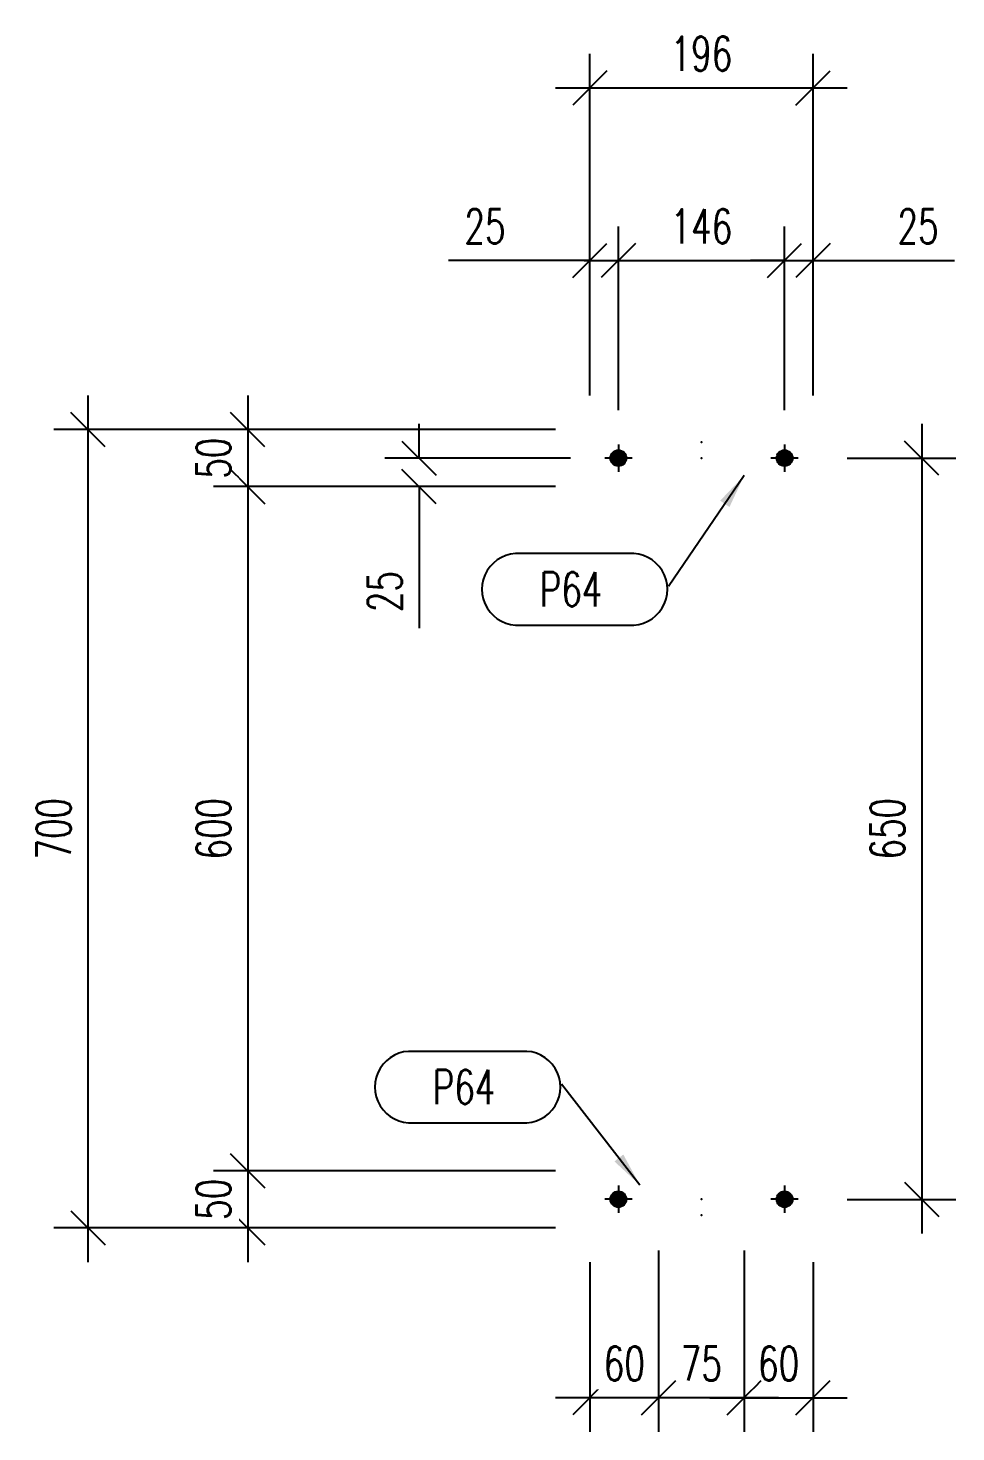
# Model space of a CAD drawing. Extents: x 3158 to 17383, y 1157 to 15497.
# Drawn here: x 3712 to 4526, y 1439 to 2670 of the extents above; entities that cross this region are included whole.
import ezdxf
from ezdxf.enums import TextEntityAlignment as Align

# ---------------------------------------------------------------- set-up
doc = ezdxf.new("R2010")
doc.units = 0
doc.header["$LTSCALE"] = 10
doc.header["$MEASUREMENT"] = 0
doc.layers.get('0').update_dxf_attribs({"linetype": 'CONTINUOUS'})
doc.layers.get('Defpoints').update_dxf_attribs({"linetype": 'CONTINUOUS'})
doc.layers.add('FORIR', color=4, linetype='CONTINUOUS')
doc.layers.add('POS_BOX', color=6, linetype='CONTINUOUS')
doc.styles.add('POS', font='ROMANS', dxfattribs={"width": 0.7})
doc.styles.add('ROMANS', font='romans.shx', dxfattribs={"width": 0.7})
doc.dimstyles.new('1-15', dxfattribs={"dimscale": 15, "dimtxt": 2, "dimasz": 2, "dimexe": 2, "dimexo": 2, "dimgap": 1, "dimtad": 1, "dimdec": 0, "dimzin": 0, "dimdsep": 46, "dimtxsty": 'ROMANS', "dimblk": 'OBLIQUE', "dimcen": 0, "dimdle": 2, "dimclrd": 1, "dimclre": 1, "dimclrt": 4, "dimadec": 0, "dimazin": 0, "dimtfac": 1, "dimtdec": 0, "dimtofl": 0, "dimtmove": 0, "dimatfit": 3, "dimfxl": 1, "dimtfill": 1, "dimtolj": 1, "dimtzin": 0, "dimarcsym": 0})

# ---------------------------------------------------------------- blocks, each defined once
blk = doc.blocks.new('tp_rip')
at = {"layer": 'POS_BOX'}
blk.add_line((0.062, 0.004), (0.062, 0.004), dxfattribs=at)
blk.add_lwpolyline([(8.665, 1.916, -1.07812), (8.665, -2.258), (2.323, -2.258, -1.07812), (2.323, 1.916), (8.665, 1.916)], format="xyb", dxfattribs=at)
at = {"style": 'POS', "width": 0.7}
blk.add_attdef('POS_PEZ', text='', height=2, dxfattribs=at).set_placement((5.705, -1.166), align=Align.CENTER)
blk = doc.blocks.new('M12')
for p, q in [((-12, 0), (12, 0)), ((0, 12), (0, -12))]:
    blk.add_line(p, q)
at = {"color": 4, "const_width": 7.01}
blk.add_lwpolyline([(-3.5, 0, 1), (3.5, 0, 1)], format="xyb", close=True, dxfattribs=at)
at = {"color": 4}
blk.add_circle((0, 0), 7, dxfattribs=at)
at = {"flags": 1}
blk.add_attdef('TOLE', (12.4, -6.1), '', height=5.26, dxfattribs=at)
blk = doc.blocks.new('3D_INFOPOS')
blk.add_point((0, 0))
at = {"layer": 'FORIR', "flags": 1}
blk.add_attdef('POS_PEZ', (7.6, -4.3), '', height=5.26, dxfattribs=at)
blk = doc.blocks.new('_OBLIQUE')
at = {"color": 0, "linetype": 'ByBlock'}
blk.add_line((-0.5, -0.5), (0.5, 0.5), dxfattribs=at)
blk = doc.blocks.new('*D67')
at = {"color": 1, "lineweight": -2, "transparency": 16777216}
for p, q in [((4204.7, 2348.3), (4204.7, 2496.6)), ((4229.7, 2335.3), (4229.7, 2496.6)), ((4204.7, 2466.6), (4080.7, 2466.6)), ((4229.7, 2466.6), (4259.7, 2466.6))]:
    blk.add_line(p, q, dxfattribs=at)
at = {"layer": 'Defpoints', "color": 0, "transparency": 16777216}
for p in [(4204.7, 2466.6), (4204.7, 2318.3), (4229.7, 2305.3)]:
    blk.add_point(p, dxfattribs=at)
at = {"color": 1, "lineweight": -2, "transparency": 16777216, "xscale": 30, "yscale": 30, "zscale": 30}
blk.add_blockref('_OBLIQUE', (4204.7, 2466.6), dxfattribs=at)
at = {"color": 1, "lineweight": -2, "transparency": 16777216, "xscale": 30, "yscale": 30, "zscale": 30, "rotation": 180}
blk.add_blockref('_OBLIQUE', (4229.7, 2466.6), dxfattribs=at)
at = {"color": 4, "transparency": 16777216, "insert": (4112.7, 2496.6), "char_height": 30, "attachment_point": 5, "style": 'ROMANS', "bg_fill": 3, "box_fill_scale": 1.25, "bg_fill_color": 256, "bg_fill_true_color": 13158600, "bg_fill_transparency": 0}
blk.add_mtext('\\A1;25', dxfattribs=at)
blk = doc.blocks.new('*D68')
at = {"color": 1, "lineweight": -2, "transparency": 16777216}
for p, q in [((4229.7, 2335.3), (4229.7, 2496.6)), ((4375.4, 2335.3), (4375.4, 2496.6)), ((4199.7, 2466.6), (4405.4, 2466.6))]:
    blk.add_line(p, q, dxfattribs=at)
at = {"layer": 'Defpoints', "color": 0, "transparency": 16777216}
for p in [(4375.4, 2466.6), (4229.7, 2305.3), (4375.4, 2305.3)]:
    blk.add_point(p, dxfattribs=at)
at = {"color": 1, "lineweight": -2, "transparency": 16777216, "xscale": 30, "yscale": 30, "zscale": 30, "rotation": 180}
blk.add_blockref('_OBLIQUE', (4229.7, 2466.6), dxfattribs=at)
at = {"color": 1, "lineweight": -2, "transparency": 16777216, "xscale": 30, "yscale": 30, "zscale": 30}
blk.add_blockref('_OBLIQUE', (4375.4, 2466.6), dxfattribs=at)
at = {"color": 4, "transparency": 16777216, "insert": (4302.5, 2496.6), "char_height": 30, "attachment_point": 5, "style": 'ROMANS', "bg_fill": 3, "box_fill_scale": 1.25, "bg_fill_color": 256, "bg_fill_true_color": 13158600, "bg_fill_transparency": 0}
blk.add_mtext('\\A1;146', dxfattribs=at)
blk = doc.blocks.new('*D69')
at = {"color": 1, "lineweight": -2, "transparency": 16777216}
for p, q in [((4375.4, 2335.3), (4375.4, 2496.6)), ((4400.4, 2348.3), (4400.4, 2496.6)), ((4375.4, 2466.6), (4345.4, 2466.6)), ((4400.4, 2466.6), (4524.4, 2466.6))]:
    blk.add_line(p, q, dxfattribs=at)
at = {"layer": 'Defpoints', "color": 0, "transparency": 16777216}
for p in [(4400.4, 2466.6), (4400.4, 2318.3), (4375.4, 2305.3)]:
    blk.add_point(p, dxfattribs=at)
at = {"color": 1, "lineweight": -2, "transparency": 16777216, "xscale": 30, "yscale": 30, "zscale": 30}
blk.add_blockref('_OBLIQUE', (4375.4, 2466.6), dxfattribs=at)
at = {"color": 1, "lineweight": -2, "transparency": 16777216, "xscale": 30, "yscale": 30, "zscale": 30, "rotation": 180}
blk.add_blockref('_OBLIQUE', (4400.4, 2466.6), dxfattribs=at)
at = {"color": 4, "transparency": 16777216, "insert": (4492.4, 2496.6), "char_height": 30, "attachment_point": 5, "style": 'ROMANS', "bg_fill": 3, "box_fill_scale": 1.25, "bg_fill_color": 256, "bg_fill_true_color": 13158600, "bg_fill_transparency": 0}
blk.add_mtext('\\A1;25', dxfattribs=at)
blk = doc.blocks.new('*D70')
at = {"color": 1, "lineweight": -2, "transparency": 16777216}
for p, q in [((4204.7, 2348.3), (4204.7, 2648)), ((4400.4, 2348.3), (4400.4, 2648)), ((4174.7, 2618), (4430.4, 2618))]:
    blk.add_line(p, q, dxfattribs=at)
at = {"layer": 'Defpoints', "color": 0, "transparency": 16777216}
for p in [(4400.4, 2618), (4204.7, 2318.3), (4400.4, 2318.3)]:
    blk.add_point(p, dxfattribs=at)
at = {"color": 1, "lineweight": -2, "transparency": 16777216, "xscale": 30, "yscale": 30, "zscale": 30, "rotation": 180}
blk.add_blockref('_OBLIQUE', (4204.7, 2618), dxfattribs=at)
at = {"color": 1, "lineweight": -2, "transparency": 16777216, "xscale": 30, "yscale": 30, "zscale": 30}
blk.add_blockref('_OBLIQUE', (4400.4, 2618), dxfattribs=at)
at = {"color": 4, "transparency": 16777216, "insert": (4302.5, 2648), "char_height": 30, "attachment_point": 5, "style": 'ROMANS', "bg_fill": 3, "box_fill_scale": 1.25, "bg_fill_color": 256, "bg_fill_true_color": 13158600, "bg_fill_transparency": 0}
blk.add_mtext('\\A1;196', dxfattribs=at)
blk = doc.blocks.new('*D71')
at = {"color": 1, "lineweight": -2, "transparency": 16777216}
for p, q in [((3904.7, 1698.3), (3904.7, 1588.3)), ((4174.7, 1668.3), (3874.7, 1668.3)), ((4174.7, 1618.3), (3874.7, 1618.3))]:
    blk.add_line(p, q, dxfattribs=at)
at = {"layer": 'Defpoints', "color": 0, "transparency": 16777216}
for p in [(4204.7, 1668.3), (3904.7, 1618.3), (4204.7, 1618.3)]:
    blk.add_point(p, dxfattribs=at)
at = {"color": 1, "lineweight": -2, "transparency": 16777216, "xscale": 30, "yscale": 30, "zscale": 30}
for p, rotation in [((3904.7, 1668.3), 90), ((3904.7, 1618.3), 270)]:
    blk.add_blockref('_OBLIQUE', p, dxfattribs=dict(at, rotation=rotation))
at = {"color": 4, "transparency": 16777216, "insert": (3874.7, 1643.3), "char_height": 30, "attachment_point": 5, "rotation": 90, "style": 'ROMANS', "bg_fill": 3, "box_fill_scale": 1.25, "bg_fill_color": 256, "bg_fill_true_color": 13158600, "bg_fill_transparency": 0}
blk.add_mtext('\\A1;50', dxfattribs=at)
blk = doc.blocks.new('*D62')
at = {"color": 1, "lineweight": -2, "transparency": 16777216}
for p, q in [((4340, 1598.3), (4340, 1439.3)), ((4400.4, 1588.3), (4400.4, 1439.3)), ((4310, 1469.3), (4430.4, 1469.3))]:
    blk.add_line(p, q, dxfattribs=at)
at = {"layer": 'Defpoints', "color": 0, "transparency": 16777216}
for p in [(4340, 1628.3), (4400.4, 1618.3), (4400.4, 1469.3)]:
    blk.add_point(p, dxfattribs=at)
at = {"color": 1, "lineweight": -2, "transparency": 16777216, "xscale": 30, "yscale": 30, "zscale": 30, "rotation": 180}
blk.add_blockref('_OBLIQUE', (4340, 1469.3), dxfattribs=at)
at = {"color": 1, "lineweight": -2, "transparency": 16777216, "xscale": 30, "yscale": 30, "zscale": 30}
blk.add_blockref('_OBLIQUE', (4400.4, 1469.3), dxfattribs=at)
at = {"color": 4, "transparency": 16777216, "insert": (4370.2, 1499.3), "char_height": 30, "attachment_point": 5, "style": 'ROMANS', "bg_fill": 3, "box_fill_scale": 1.25, "bg_fill_color": 256, "bg_fill_true_color": 13158600, "bg_fill_transparency": 0}
blk.add_mtext('\\A1;60', dxfattribs=at)
blk = doc.blocks.new('*D63')
at = {"color": 1, "lineweight": -2, "transparency": 16777216}
for p, q in [((4265, 1598.3), (4265, 1439.3)), ((4340, 1598.3), (4340, 1439.3)), ((4370, 1469.3), (4235, 1469.3))]:
    blk.add_line(p, q, dxfattribs=at)
at = {"layer": 'Defpoints', "color": 0, "transparency": 16777216}
for p in [(4265, 1628.3), (4340, 1628.3), (4265, 1469.3)]:
    blk.add_point(p, dxfattribs=at)
at = {"color": 1, "lineweight": -2, "transparency": 16777216, "xscale": 30, "yscale": 30, "zscale": 30, "rotation": 180}
blk.add_blockref('_OBLIQUE', (4265, 1469.3), dxfattribs=at)
at = {"color": 1, "lineweight": -2, "transparency": 16777216, "xscale": 30, "yscale": 30, "zscale": 30}
blk.add_blockref('_OBLIQUE', (4340, 1469.3), dxfattribs=at)
at = {"color": 4, "transparency": 16777216, "insert": (4302.5, 1499.3), "char_height": 30, "attachment_point": 5, "style": 'ROMANS', "bg_fill": 3, "box_fill_scale": 1.25, "bg_fill_color": 256, "bg_fill_true_color": 13158600, "bg_fill_transparency": 0}
blk.add_mtext('\\A1;75', dxfattribs=at)
blk = doc.blocks.new('*D64')
at = {"color": 1, "lineweight": -2, "transparency": 16777216}
for p, q in [((4204.7, 1588.3), (4204.7, 1439.3)), ((4265, 1598.3), (4265, 1439.3)), ((4295, 1469.3), (4174.7, 1469.3))]:
    blk.add_line(p, q, dxfattribs=at)
at = {"layer": 'Defpoints', "color": 0, "transparency": 16777216}
for p in [(4265, 1628.3), (4204.7, 1618.3), (4204.7, 1469.3)]:
    blk.add_point(p, dxfattribs=at)
at = {"color": 1, "lineweight": -2, "transparency": 16777216, "xscale": 30, "yscale": 30, "zscale": 30, "rotation": 180}
blk.add_blockref('_OBLIQUE', (4204.7, 1469.3), dxfattribs=at)
at = {"color": 1, "lineweight": -2, "transparency": 16777216, "xscale": 30, "yscale": 30, "zscale": 30}
blk.add_blockref('_OBLIQUE', (4265, 1469.3), dxfattribs=at)
at = {"color": 4, "transparency": 16777216, "insert": (4234.9, 1499.3), "char_height": 30, "attachment_point": 5, "style": 'ROMANS', "bg_fill": 3, "box_fill_scale": 1.25, "bg_fill_color": 256, "bg_fill_true_color": 13158600, "bg_fill_transparency": 0}
blk.add_mtext('\\A1;60', dxfattribs=at)
blk = doc.blocks.new('*D65')
at = {"color": 1, "lineweight": -2, "transparency": 16777216}
for p, q in [((4054.9, 2293.3), (4054.9, 2323.3)), ((4187.7, 2293.3), (4024.9, 2293.3)), ((4174.7, 2268.3), (4024.9, 2268.3)), ((4054.9, 2268.3), (4054.9, 2144.3))]:
    blk.add_line(p, q, dxfattribs=at)
at = {"layer": 'Defpoints', "color": 0, "transparency": 16777216}
for p in [(4217.7, 2293.3), (4054.9, 2268.3), (4204.7, 2268.3)]:
    blk.add_point(p, dxfattribs=at)
at = {"color": 1, "lineweight": -2, "transparency": 16777216, "xscale": 30, "yscale": 30, "zscale": 30}
for p, rotation in [((4054.9, 2293.3), 270), ((4054.9, 2268.3), 90)]:
    blk.add_blockref('_OBLIQUE', p, dxfattribs=dict(at, rotation=rotation))
at = {"color": 4, "transparency": 16777216, "insert": (4024.9, 2176.3), "char_height": 30, "attachment_point": 5, "rotation": 90, "style": 'ROMANS', "bg_fill": 3, "box_fill_scale": 1.25, "bg_fill_color": 256, "bg_fill_true_color": 13158600, "bg_fill_transparency": 0}
blk.add_mtext('\\A1;25', dxfattribs=at)
blk = doc.blocks.new('*D66')
at = {"color": 1, "lineweight": -2, "transparency": 16777216}
for p, q in [((3904.7, 2348.3), (3904.7, 2238.3)), ((4174.7, 2318.3), (3874.7, 2318.3)), ((4174.7, 2268.3), (3874.7, 2268.3))]:
    blk.add_line(p, q, dxfattribs=at)
at = {"layer": 'Defpoints', "color": 0, "transparency": 16777216}
for p in [(4204.7, 2318.3), (3904.7, 2268.3), (4204.7, 2268.3)]:
    blk.add_point(p, dxfattribs=at)
at = {"color": 1, "lineweight": -2, "transparency": 16777216, "xscale": 30, "yscale": 30, "zscale": 30}
for p, rotation in [((3904.7, 2318.3), 90), ((3904.7, 2268.3), 270)]:
    blk.add_blockref('_OBLIQUE', p, dxfattribs=dict(at, rotation=rotation))
at = {"color": 4, "transparency": 16777216, "insert": (3874.7, 2293.3), "char_height": 30, "attachment_point": 5, "rotation": 90, "style": 'ROMANS', "bg_fill": 3, "box_fill_scale": 1.25, "bg_fill_color": 256, "bg_fill_true_color": 13158600, "bg_fill_transparency": 0}
blk.add_mtext('\\A1;50', dxfattribs=at)
blk = doc.blocks.new('*D72')
at = {"color": 1, "lineweight": -2, "transparency": 16777216}
for p, q in [((3904.7, 2298.3), (3904.7, 1638.3)), ((4174.7, 2268.3), (3874.7, 2268.3)), ((4174.7, 1668.3), (3874.7, 1668.3))]:
    blk.add_line(p, q, dxfattribs=at)
at = {"layer": 'Defpoints', "color": 0, "transparency": 16777216}
for p in [(4204.7, 2268.3), (3904.7, 1668.3), (4204.7, 1668.3)]:
    blk.add_point(p, dxfattribs=at)
at = {"color": 1, "lineweight": -2, "transparency": 16777216, "xscale": 30, "yscale": 30, "zscale": 30}
for p, rotation in [((3904.7, 2268.3), 90), ((3904.7, 1668.3), 270)]:
    blk.add_blockref('_OBLIQUE', p, dxfattribs=dict(at, rotation=rotation))
at = {"color": 4, "transparency": 16777216, "insert": (3874.7, 1968.3), "char_height": 30, "attachment_point": 5, "rotation": 90, "style": 'ROMANS', "bg_fill": 3, "box_fill_scale": 1.25, "bg_fill_color": 256, "bg_fill_true_color": 13158600, "bg_fill_transparency": 0}
blk.add_mtext('\\A1;600', dxfattribs=at)
blk = doc.blocks.new('*D73')
at = {"color": 1, "lineweight": -2, "transparency": 16777216}
for p, q in [((3764.6, 2348.3), (3764.6, 1588.3)), ((4174.7, 2318.3), (3734.6, 2318.3)), ((4174.7, 1618.3), (3734.6, 1618.3))]:
    blk.add_line(p, q, dxfattribs=at)
at = {"layer": 'Defpoints', "color": 0, "transparency": 16777216}
for p in [(4204.7, 2318.3), (3764.6, 1618.3), (4204.7, 1618.3)]:
    blk.add_point(p, dxfattribs=at)
at = {"color": 1, "lineweight": -2, "transparency": 16777216, "xscale": 30, "yscale": 30, "zscale": 30}
for p, rotation in [((3764.6, 2318.3), 90), ((3764.6, 1618.3), 270)]:
    blk.add_blockref('_OBLIQUE', p, dxfattribs=dict(at, rotation=rotation))
at = {"color": 4, "transparency": 16777216, "insert": (3734.6, 1968.3), "char_height": 30, "attachment_point": 5, "rotation": 90, "style": 'ROMANS', "bg_fill": 3, "box_fill_scale": 1.25, "bg_fill_color": 256, "bg_fill_true_color": 13158600, "bg_fill_transparency": 0}
blk.add_mtext('\\A1;700', dxfattribs=at)
blk = doc.blocks.new('*D125')
at = {"color": 1, "lineweight": -2, "transparency": 16777216}
for p, q in [((4495.7, 2323.3), (4495.7, 1613.3)), ((4430.4, 2293.3), (4525.7, 2293.3)), ((4430.4, 1643.3), (4525.7, 1643.3))]:
    blk.add_line(p, q, dxfattribs=at)
at = {"layer": 'Defpoints', "color": 0, "transparency": 16777216}
for p in [(4400.4, 2293.3), (4400.4, 1643.3), (4495.7, 1643.3)]:
    blk.add_point(p, dxfattribs=at)
at = {"color": 1, "lineweight": -2, "transparency": 16777216, "xscale": 30, "yscale": 30, "zscale": 30}
for p, rotation in [((4495.7, 2293.3), 90), ((4495.7, 1643.3), 270)]:
    blk.add_blockref('_OBLIQUE', p, dxfattribs=dict(at, rotation=rotation))
at = {"color": 4, "transparency": 16777216, "insert": (4465.7, 1968.3), "char_height": 30, "attachment_point": 5, "rotation": 90, "style": 'ROMANS', "bg_fill": 3, "box_fill_scale": 1.25, "bg_fill_color": 256, "bg_fill_true_color": 13158600, "bg_fill_transparency": 0}
blk.add_mtext('\\A1;650', dxfattribs=at)

msp = doc.modelspace()

# ---------------------------------------------------------------- block references
for name, p, rotation in [('M12', (4229.67946, 2293.34169), 270), ('3D_INFOPOS', (4302.52976, 2307.18347), 327.2957795130823), ('M12', (4375.37946, 2293.34169), 270), ('3D_INFOPOS', (4302.52886, 2293.34168), 327.2957795130823), ('M12', (4229.67946, 1643.34169), 270), ('M12', (4375.37946, 1643.34169), 270), ('3D_INFOPOS', (4302.52943, 1643.34169), 327.2957795130823), ('3D_INFOPOS', (4302.5258, 1629.4999), 327.2957795130823)]:
    msp.add_blockref(name, p, dxfattribs=dict(rotation=rotation))
ref = msp.add_blockref('tp_rip', (4273.74417, 2180.84451), dxfattribs=dict(xscale=-15, yscale=15, zscale=15))
ref.add_attrib('POS_PEZ', 'P64', dxfattribs={"height": 30, "style": 'POS', "width": 0.7}).set_placement((4188.17165, 2163.34901), align=Align.CENTER)
ref = msp.add_blockref('tp_rip', (4179.9133, 1744.33304), dxfattribs=dict(xscale=-15, yscale=15, zscale=15))
ref.add_attrib('POS_PEZ', 'P64', dxfattribs={"height": 30, "style": 'POS', "width": 0.7}).set_placement((4094.34078, 1726.83754), align=Align.CENTER)

# ---------------------------------------------------------------- dimensions: what is measured, and where the dimension line sits
dim = msp.add_linear_dim(base=(3904.67946, 1618.34169), p1=(4204.67946, 1668.34169), p2=(4204.67946, 1618.34169), angle=90, dimstyle='1-15')
dim.commit()
dim.dimension.update_dxf_attribs({"geometry": '*D71', "text_midpoint": (3904.67946, 1643.34169), "dimtype": 160})

# ---------------------------------------------------------------- leaders
msp.add_leader([(4339.93716, 2278.01507), (4273.74417, 2180.84451)], dimstyle='1-15', override={"dimgap": 1, "dimtad": 0})

# ---------------------------------------------------------------- next in the draw order: dimensions: what is measured, and where the dimension line sits
dim = msp.add_linear_dim(base=(4204.67946, 2466.6235), p1=(4229.67946, 2305.34169), p2=(4204.67946, 2318.34169), dimstyle='1-15')
dim.commit()
dim.dimension.update_dxf_attribs({"geometry": '*D67', "text_midpoint": (4112.67946, 2496.6235)})
dim = msp.add_linear_dim(base=(4400.37946, 1469.33809), p1=(4340.02946, 1628.34169), p2=(4400.37946, 1618.34169), dimstyle='1-15')
dim.commit()
dim.dimension.update_dxf_attribs({"geometry": '*D62', "text_midpoint": (4370.20446, 1469.33809), "dimtype": 160})

# ---------------------------------------------------------------- next in the draw order: leaders
msp.add_leader([(4248.50819, 1655.87195), (4179.9133, 1744.33304)], dimstyle='1-15', override={"dimgap": 1, "dimtad": 0})

# ---------------------------------------------------------------- next in the draw order: dimensions: what is measured, and where the dimension line sits
for base, p1, p2, picture, middle in [((4375.37946, 2466.6235), (4229.67946, 2305.34169), (4375.37946, 2305.34169), '*D68', (4302.52946, 2496.6235)), ((4265.02912, 1469.33809), (4340.02946, 1628.34169), (4265.02912, 1628.34169), '*D63', (4302.52929, 1499.33809))]:
    dim = msp.add_linear_dim(base=base, p1=p1, p2=p2, dimstyle='1-15')
    dim.commit()
    dim.dimension.update_dxf_attribs({"geometry": picture, "text_midpoint": middle})

# ---------------------------------------------------------------- next in the draw order: dimensions: what is measured, and where the dimension line sits
dim = msp.add_linear_dim(base=(4400.37946, 2466.6235), p1=(4375.37946, 2305.34169), p2=(4400.37946, 2318.34169), dimstyle='1-15')
dim.commit()
dim.dimension.update_dxf_attribs({"geometry": '*D69', "text_midpoint": (4492.37946, 2496.6235)})
dim = msp.add_linear_dim(base=(4204.67946, 1469.33809), p1=(4265.02912, 1628.34169), p2=(4204.67946, 1618.34169), dimstyle='1-15')
dim.commit()
dim.dimension.update_dxf_attribs({"geometry": '*D64', "text_midpoint": (4234.85429, 1469.33809), "dimtype": 160})

# ---------------------------------------------------------------- next in the draw order: dimensions: what is measured, and where the dimension line sits
dim = msp.add_linear_dim(base=(4400.37946, 2617.96493), p1=(4204.67946, 2318.34169), p2=(4400.37946, 2318.34169), dimstyle='1-15')
dim.commit()
dim.dimension.update_dxf_attribs({"geometry": '*D70', "text_midpoint": (4302.52946, 2647.96493)})

# ---------------------------------------------------------------- next in the draw order: dimensions: what is measured, and where the dimension line sits
for base, p1, p2, picture, middle in [((4054.9347, 2268.34169), (4217.67946, 2293.34169), (4204.67946, 2268.34169), '*D65', (4024.9347, 2176.34169)), ((4495.65851, 1643.34169), (4400.37946, 2293.34169), (4400.37946, 1643.34169), '*D125', (4465.65851, 1968.34169))]:
    dim = msp.add_linear_dim(base=base, p1=p1, p2=p2, angle=90, dimstyle='1-15')
    dim.commit()
    dim.dimension.update_dxf_attribs({"geometry": picture, "text_midpoint": middle})

# ---------------------------------------------------------------- next in the draw order: dimensions: what is measured, and where the dimension line sits
dim = msp.add_linear_dim(base=(3904.67946, 2268.34169), p1=(4204.67946, 2318.34169), p2=(4204.67946, 2268.34169), angle=90, dimstyle='1-15')
dim.commit()
dim.dimension.update_dxf_attribs({"geometry": '*D66', "text_midpoint": (3904.67946, 2293.34169), "dimtype": 160})

# ---------------------------------------------------------------- next in the draw order: dimensions: what is measured, and where the dimension line sits
dim = msp.add_linear_dim(base=(3904.67946, 1668.34169), p1=(4204.67946, 2268.34169), p2=(4204.67946, 1668.34169), angle=90, dimstyle='1-15')
dim.commit()
dim.dimension.update_dxf_attribs({"geometry": '*D72', "text_midpoint": (3874.67946, 1968.34169)})

# ---------------------------------------------------------------- next in the draw order: dimensions: what is measured, and where the dimension line sits
dim = msp.add_linear_dim(base=(3764.61877, 1618.34169), p1=(4204.67946, 2318.34169), p2=(4204.67946, 1618.34169), angle=90, dimstyle='1-15')
dim.commit()
dim.dimension.update_dxf_attribs({"geometry": '*D73', "text_midpoint": (3734.61877, 1968.34169)})

doc.saveas('drawing.dxf')
